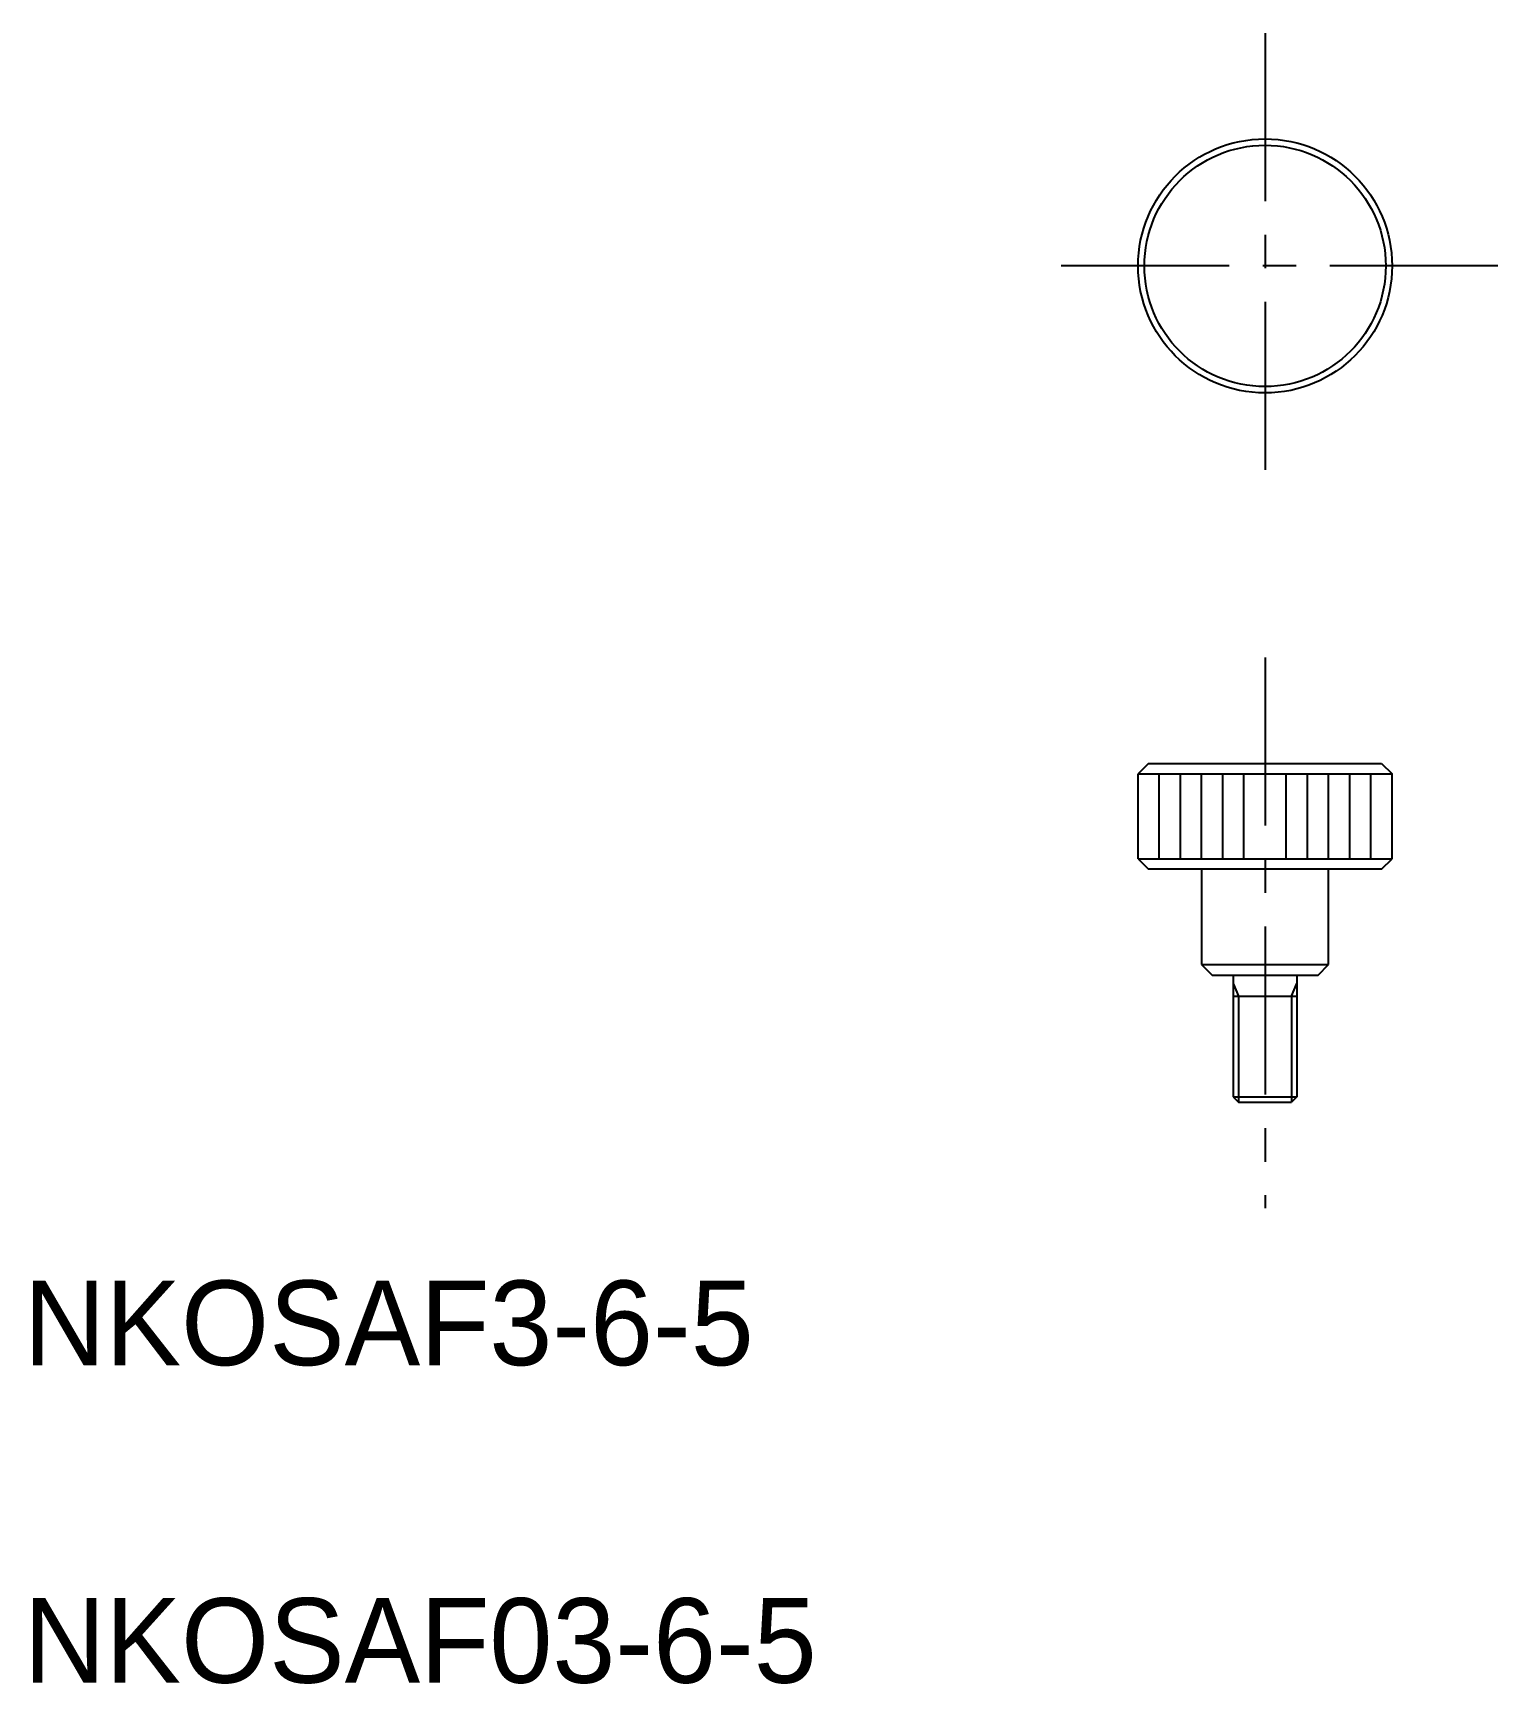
# Model space of a CAD drawing. Extents: x 79.2 to 148.4, y 65.5 to 143.5.
import ezdxf

# ---------------------------------------------------------------- set-up
doc = ezdxf.new("R2010")
doc.units = 0
doc.header["$LTSCALE"] = 0.25
doc.linetypes.add('CENTER', pattern=[50.8, 31.75, -6.35, 6.35, -6.35])
doc.layers.get('0').update_dxf_attribs({"linetype": 'CONTINUOUS'})
doc.layers.add('CENTER', color=1, linetype='CENTER')

msp = doc.modelspace()

# ---------------------------------------------------------------- linework, layer by layer
at = {"color": 7, "linetype": 'CONTINUOUS'}
for p, q in [((131.941, 108.989), (131.441, 108.489)), ((131.441, 104.489), (131.441, 108.489)), ((131.441, 108.489), (143.441, 108.489)), ((131.941, 108.989), (142.941, 108.989)), ((132.441, 104.489), (132.441, 108.489)), ((132.441, 104.489), (132.441, 108.489)), ((133.441, 104.489), (133.441, 108.489)), ((133.441, 104.489), (133.441, 108.489)), ((134.441, 104.489), (134.441, 108.489)), ((135.441, 104.489), (135.441, 108.489)), ((136.441, 104.489), (136.441, 108.489)), ((138.441, 104.489), (138.441, 108.489)), ((139.441, 104.489), (139.441, 108.489)), ((140.441, 104.489), (140.441, 108.489)), ((141.441, 104.489), (141.441, 108.489)), ((142.441, 104.489), (142.441, 108.489)), ((142.441, 104.489), (142.441, 108.489)), ((142.941, 108.989), (143.441, 108.489)), ((143.441, 104.489), (143.441, 108.489)), ((131.441, 104.489), (143.441, 104.489)), ((131.441, 104.489), (131.941, 103.989)), ((142.941, 103.989), (131.941, 103.989)), ((134.441, 103.989), (134.441, 99.489)), ((140.441, 99.489), (140.441, 103.989)), ((142.941, 103.989), (143.441, 104.489)), ((134.441, 99.489), (140.441, 99.489)), ((134.441, 99.489), (134.941, 98.989)), ((139.941, 98.989), (140.441, 99.489)), ((134.941, 98.989), (139.941, 98.989)), ((135.941, 98.989), (135.941, 93.239)), ((138.941, 98.989), (138.941, 93.239)), ((135.941, 97.989), (138.941, 97.989)), ((135.941, 93.239), (138.941, 93.239)), ((135.941, 93.239), (136.191, 92.989)), ((136.191, 92.989), (138.691, 92.989)), ((138.941, 93.239), (138.691, 92.989))]:
    msp.add_line(p, q, dxfattribs=at)
at = {"color": 3, "linetype": 'CONTINUOUS'}
for p, q in [((135.941, 98.589), (136.191, 97.989)), ((138.691, 97.989), (138.941, 98.589)), ((136.191, 97.989), (136.191, 92.989)), ((138.691, 97.989), (138.691, 92.989))]:
    msp.add_line(p, q, dxfattribs=at)
for p, q in [((136.816, 92.989), (136.816, 92.989)), ((137.441, 92.989), (137.441, 92.989))]:
    msp.add_line(p, q)
at = {"color": 7, "linetype": 'CONTINUOUS'}
for radius in [6, 5.7]:
    msp.add_circle((137.441, 132.487), radius, dxfattribs=at)
at = {"layer": 'CENTER', "color": 1, "linetype": 'CENTER'}
for p, q in [((137.441, 143.487), (137.441, 121.487)), ((148.441, 132.487), (126.441, 132.487)), ((137.441, 113.989), (137.441, 87.989))]:
    msp.add_line(p, q, dxfattribs=at)

# ---------------------------------------------------------------- texts
at = {"color": 7, "linetype": 'CONTINUOUS'}
for s, p in [('NKOSAF3-6-5', (78.81, 80.564)), ('NKOSAF03-6-5', (78.81, 65.564))]:
    msp.add_text(s, height=4, dxfattribs=at).set_placement(p)

doc.saveas('drawing.dxf')
